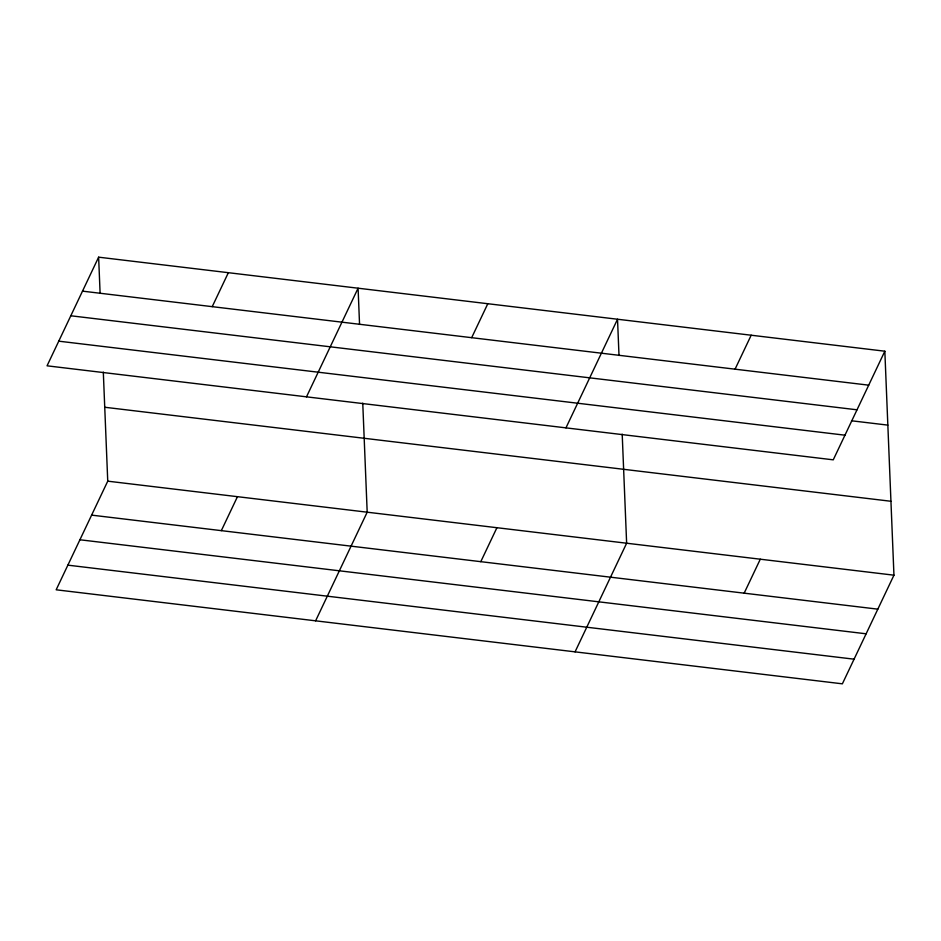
<?xml version="1.0" encoding="UTF-8"?>
<svg xmlns="http://www.w3.org/2000/svg" width="941" height="941" viewBox="0 0 941 941"><rect width="100%" height="100%" fill="white"/><g stroke="black" fill="none" stroke-linecap="round" stroke-linejoin="round"><path stroke-width="1.41" d="M98.629 257.175L47.05 365.814L833.255 459.831L884.834 351.205L98.629 257.175L100.111 293.416M103.31 372.107L107.744 481.169L56.166 589.795L842.371 683.825L893.95 575.186L884.834 351.205M212.231 306.648L228.357 272.69M221.335 530.642L237.461 496.683M306.495 396.831L358.086 288.205L359.556 324.445M315.611 620.825L367.19 512.198L362.755 403.136M471.676 337.678L487.803 303.72M480.792 561.671L496.919 527.713M565.953 427.861L617.531 319.234L619.002 355.463M575.057 651.854L626.635 543.228L622.201 434.154M735.062 369.178L751.189 335.219M744.166 593.171L760.293 559.213M82.502 291.145L868.719 385.163M70.81 315.776L857.016 409.805M851.523 420.78L887.845 425.12M58.754 341.171L844.959 435.189M104.733 407.253L890.939 501.271M107.744 481.169L893.95 575.186M91.618 515.127L877.824 609.156M79.914 539.769L866.12 633.799M67.858 565.153L854.063 659.182"/></g></svg>
